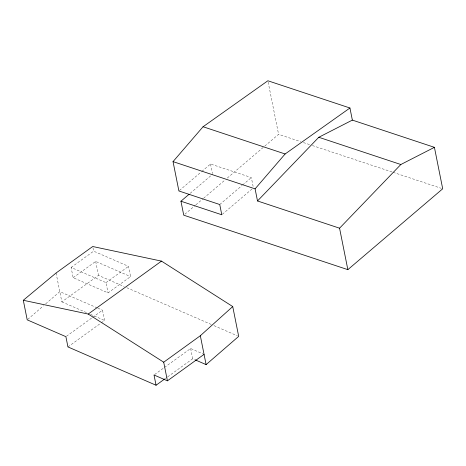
<?xml version="1.0" encoding="UTF-8"?>
<svg xmlns="http://www.w3.org/2000/svg" width="466" height="466" viewBox="0 0 466 466"><rect width="100%" height="100%" fill="white"/><g stroke="black" fill="none" stroke-linecap="round" stroke-linejoin="round"><path stroke-width="0.35" stroke-dasharray="2.33 1.75" d="M27.756 319.379L43.507 305.731M45.674 303.849L59.799 291.617L97.184 307.88M179.439 190.501L201.242 171.913M201.79 171.447L210.51 164.015L251.355 177.569L253.265 187.134M190.21 193.314L212.56 174.261M184.839 214.249L195.318 205.314M195.866 204.842L203.036 198.732M203.59 198.266L225.095 179.928M227.303 178.047L264.245 146.551M264.799 146.079L278.586 134.33L300.652 141.652M219.742 204.522L242.087 185.468M242.635 185.002L251.355 177.569M222.334 214.302L252.316 188.742M71.106 267.455L93.637 251.174L128.529 266.348L130.579 276.6L108.048 292.881L73.15 277.707L71.106 267.455L105.998 282.635L108.048 292.881M73.15 277.707L95.681 261.42L130.579 276.6M56.071 272.989L61.844 301.869L98.477 275.394L124.154 286.567M105.998 282.635L128.529 266.348M66.475 336.248L92.058 317.765M92.635 317.34L102.52 310.199L104.57 320.451L101.081 322.967M67.937 346.92L100.499 323.387M154.59 374.571L163.892 367.849M164.469 367.429L190.635 348.521L202.78 353.805M165.354 378.514L167.102 377.256M167.684 376.837L192.685 358.768L194.602 359.601M303.413 142.567L309.616 144.629M312.371 145.543L392.36 172.088M393.054 172.315L441.319 188.334M126.787 287.708L211.325 324.476M213.993 325.635L237.357 335.8M97.848 308.166L102.52 310.199M61.844 301.869L87.212 312.902M90.55 314.352L104.57 320.451M268.166 82.173L278.586 134.33M210.51 164.015L212.426 173.579M190.635 348.521L192.685 358.768M92.973 247.848L93.637 251.174M95.681 261.42L98.477 275.394"/><path stroke-width="0.7" d="M180.942 201.213L221.787 214.768L219.742 204.522L178.897 190.967L173.032 161.62L203.065 126.746L267.88 80.764L349.937 107.996L352.36 120.106L434.417 147.338L442.7 188.794L347.852 269.651L183.738 215.187L180.942 201.213L189.12 194.24M347.852 269.651L339.563 228.194L257.506 200.963L255.088 188.852L285.122 153.978L349.937 107.996M257.506 200.963L318.785 137.278L352.36 120.106M339.563 228.194L400.842 164.51L434.417 147.338M204.061 354.358L167.428 380.827L163.706 362.198L200.333 335.73L232.732 306.558L161.486 261.117L92.705 246.514L56.071 272.989L23.3 300.273L27.209 319.845L65.892 336.668L67.937 346.92L156.052 385.236L164.778 378.94M195.242 359.88L206.106 364.61L238.691 336.376L232.732 306.558M23.3 300.273L88.225 314.055L161.486 261.117M318.785 137.278L400.842 164.51M203.065 126.746L285.122 153.978M173.032 161.62L255.088 188.852M167.428 380.827L154.007 374.99L156.052 385.236M88.225 314.055L163.706 362.198M200.333 335.73L206.106 364.61"/></g></svg>
